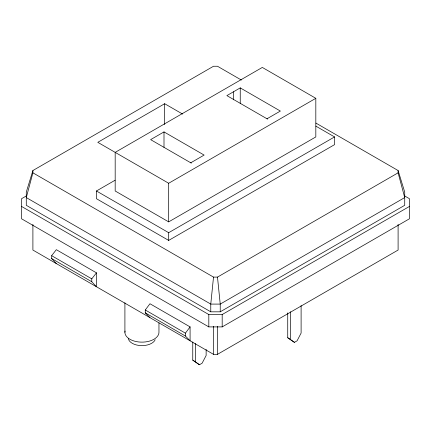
<?xml version="1.0" encoding="UTF-8"?>
<svg xmlns="http://www.w3.org/2000/svg" width="431" height="431" viewBox="0 0 431 431"><rect width="100%" height="100%" fill="white"/><g stroke="black" fill="none" stroke-linecap="round" stroke-linejoin="round"><path stroke-width="0.65" d="M241.376 80.047L217.488 66.255L213.512 66.255L32.901 170.531L32.901 172.826L213.512 277.101L210.77 304.092L210.77 311.818L220.23 311.818L404.72 205.301L404.72 192.118L398.099 170.531L315.95 123.104M32.901 172.826L26.28 197.576L210.77 304.092L220.23 304.092L404.72 197.576L398.099 172.826L398.099 170.531M32.901 170.531L26.28 192.118L26.28 205.301L210.77 311.818M145.279 309.991L149.956 303.736L190.087 326.903L190.087 340.802L185.405 336.024L145.279 312.858L145.279 309.991L185.405 333.158L185.405 336.024M185.405 333.158L190.087 326.903M51.645 255.691L56.326 249.678L96.452 272.845L96.452 286.744L91.771 281.729L51.645 258.557L51.645 255.691L91.771 278.857L91.771 281.729M91.771 278.857L96.452 272.845M182.604 114.075L164.674 103.72L97.794 142.332L168.683 183.261L315.821 98.316L315.821 136.929L168.683 221.873L115.179 190.987L115.179 152.375L262.317 67.425L315.821 98.316M26.787 195.685L21.55 198.707L21.55 218.786L208.814 326.903L222.186 326.903L409.45 218.786L409.45 198.707L404.213 195.685M190.755 162.799L204.132 155.074L164.001 131.908L150.629 139.633L191.337 163.133M266.999 118.778L280.371 111.058L240.245 87.892L226.868 95.612L267.581 119.118M315.907 126.164L334.548 136.929L334.548 144.649L168.683 240.412L96.452 198.707L96.452 190.987L115.077 180.233M96.452 190.987L168.683 232.686L334.548 136.929M213.512 277.101L217.488 277.101L398.099 172.826M21.55 206.433L208.814 314.544L222.186 314.544L409.45 206.433M192.759 341.993L192.759 360.111L199.451 364.745L202.123 363.198L206.137 355.478L206.137 349.439M32.901 224.438L32.901 250.05L213.512 354.33L217.488 354.33L398.099 250.05L398.099 224.438M287.73 312.89L287.73 337.715L294.416 342.349L297.094 340.802L301.107 333.082L301.107 305.574M287.73 337.715L294.416 342.349M192.759 360.111L199.451 364.745M145.279 312.858L149.956 317.636M51.645 258.557L56.326 263.578M217.488 277.101L220.23 304.092L220.23 311.818M290.402 311.748L290.402 339.262M240.245 87.892L240.245 103.338M233.559 91.749L233.559 99.809M222.186 314.544L222.186 326.903M217.488 326.348L217.488 354.33M213.512 326.348L213.512 354.33M208.814 314.544L208.814 326.903M195.437 343.539L195.437 361.652M168.683 183.261L168.683 221.873M168.683 232.686L168.683 240.412M164.674 103.72L164.674 124.537M164.001 131.908L164.001 147.354M158.958 322.916L158.958 332.306A17.024 9.827 0 0 1 140.818 342.117A17.024 9.827 0 0 1 125.055 331.024M124.909 302.788L124.909 332.306M155.182 339.763A13.717 7.92 0 0 1 141.034 345.614A13.717 7.92 0 0 1 128.336 338.75"/></g></svg>
